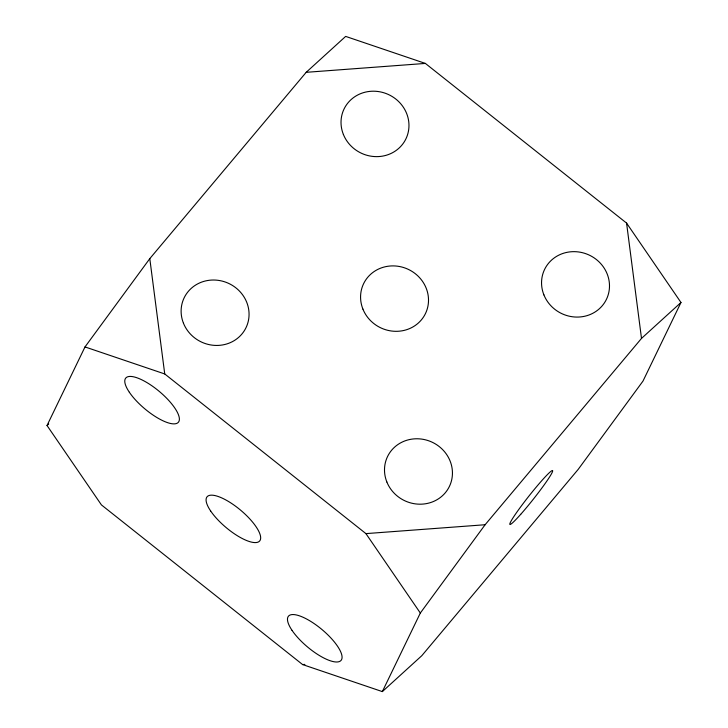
<?xml version="1.0" encoding="UTF-8"?>
<svg xmlns="http://www.w3.org/2000/svg" width="728" height="728" viewBox="0 0 728 728"><rect width="100%" height="100%" fill="white"/><g stroke="black" fill="none" stroke-linecap="round" stroke-linejoin="round"><path stroke-width="1.09" d="M47.02 425.507L85.003 346.928L149.795 258.631L306.188 72.318L345.654 36.4L425.38 63.427L626.571 223.087L680.98 302.493L642.997 381.072L578.205 469.369L421.812 655.682L382.346 691.6L302.62 664.573L101.429 504.914L47.02 425.507L48.703 423.978M382.346 691.6L420.329 613.031L485.121 524.733L641.505 338.411L680.98 302.493M306.188 72.318L425.38 63.427M85.003 346.928L164.737 373.955L365.929 533.615L485.121 524.733M302.62 664.573L304.868 664.4M365.929 533.615L420.329 613.031M626.571 223.087L641.505 338.411M149.795 258.631L164.737 373.955M343.379 134.434A34.352 32.323 25.8 0 0 401.583 145.482A34.352 32.323 25.8 0 0 380.025 91.828A34.352 32.323 25.8 0 0 343.379 134.434M183.474 323.25A34.352 32.323 25.8 0 0 241.678 334.298A34.352 32.323 25.8 0 0 220.111 280.644A34.352 32.323 25.8 0 0 183.474 323.25M386.859 482A34.352 32.323 25.8 0 0 445.063 493.047A34.352 32.323 25.8 0 0 423.496 439.394A34.352 32.323 25.8 0 0 386.859 482M543.907 294.886A34.352 32.323 25.8 0 0 602.111 305.933A34.352 32.323 25.8 0 0 580.553 252.279A34.352 32.323 25.8 0 0 543.907 294.886M362.926 309.127A34.352 32.323 25.8 0 0 421.13 320.174A34.352 32.323 25.8 0 0 399.563 266.521A34.352 32.323 25.8 0 0 362.926 309.127M520.72 514.323A34.352 2.694 -51.6 0 0 552.679 470.87A34.352 2.694 -51.6 0 0 520.265 507.416A34.352 2.694 -51.6 0 0 520.72 514.323M292.046 630.375A34.352 11.32 40 0 0 339.239 661.597A34.352 11.32 40 0 0 313.031 622.85A34.352 11.32 40 0 0 292.046 630.375M210.647 510.974A34.352 11.32 40 0 0 257.83 542.196A34.352 11.32 40 0 0 231.622 503.448A34.352 11.32 40 0 0 210.647 510.974M129.347 392.246A34.352 11.32 40 0 0 176.54 423.478A34.352 11.32 40 0 0 150.332 384.721A34.352 11.32 40 0 0 129.347 392.246"/></g></svg>
